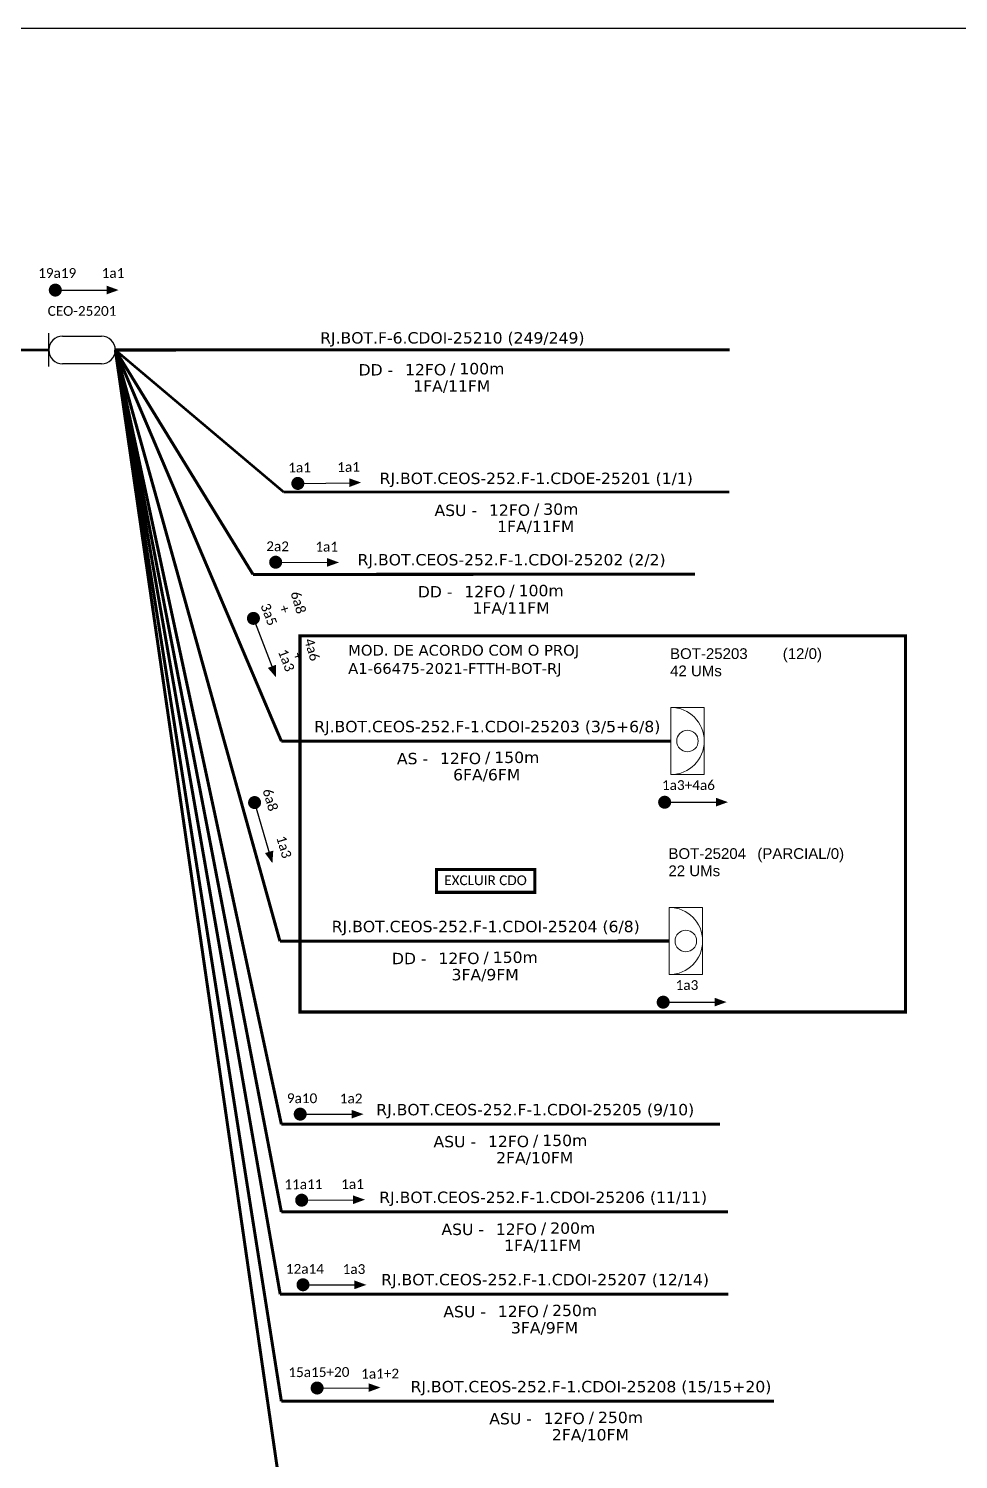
# Model space of a CAD drawing. Extents: x -89 to 749, y 705 to 1299.
# Drawn here: x 116.8 to 289.8, y 1032.7 to 1299 of the extents above; entities that cross this region are included whole.
import ezdxf
from ezdxf.enums import TextEntityAlignment as Align

# ---------------------------------------------------------------- set-up
doc = ezdxf.new("R2010")
doc.units = 0
for name, color, linetype, lineweight in [("20.0-LEGENDA DOS CDO'S", 1, 'Continuous', 0), ('20.1-CDO_INTERIOR', 1, 'Continuous', 0), ('40.1-ETIQUETAS', 1, 'Continuous', 20)]:
    doc.layers.add(name, color=color, linetype=linetype, lineweight=lineweight)
for name, color, linetype in [('20.4-CEOS', 1, 'Continuous'), ('CAP a instalar', 1, 'Continuous'), ('CD de instalação futura', 8, 'Continuous'), ('SETA', 7, 'Continuous')]:
    doc.layers.add(name, color=color, linetype=linetype)
doc.styles.add('ARIAL', font='arial.ttf')
doc.styles.add('siredit', font='verdana.ttf')
doc.styles.get("Standard").update_dxf_attribs({"font": 'arial.ttf'})
doc.linetypes.add('FENCELINE1', pattern='A,0.25,-0.1,[133,ltypeshp.shx,S=0.1,R=0,X=-0.1,Y=0],-0.1,1', length=1.45)

# ---------------------------------------------------------------- blocks, each defined once
blk = doc.blocks.new('CDOI_INT')
at = {"layer": '20.1-CDO_INTERIOR', "color": 0, "lineweight": 18}
blk.add_lwpolyline([(4.25, -4.25), (4.25, 4.25), (0, 4.25), (0, -4.25)], close=True, dxfattribs=at)
blk.add_circle((2.12, 0), 1.36, dxfattribs=at)
blk.add_arc((0, 0), 4.25, 270, 90, dxfattribs=at)
at = {"layer": "20.0-LEGENDA DOS CDO'S", "color": 0, "style": 'ARIAL'}
for tag, p in [('CDO_N', (-0.08, 10.38)), ('SPLITER_1', (21.18, 10.38)), ('SURVEY', (-0.08, 8.2)), ('SPLITER_2', (21.19, 8.68)), ('SAP', (-0.08, 6.23)), ('1:XX', (5.94, -2.22)), ('UMS', (5.94, -4.24))]:
    blk.add_attdef(tag, p, '', height=1.36, dxfattribs=at)
blk.add_attdef('FIBRAS_UTILIZADAS', text='', height=1.36, dxfattribs=at).set_placement((15.34, 10.38), align=Align.CENTER)
blk = doc.blocks.new('ETIQUETA_RS5F')
at = {"layer": '40.1-ETIQUETAS', "color": 0, "style": 'siredit'}
blk.add_text('/', height=1.5, dxfattribs=at).set_placement((1.58, -1.95), align=Align.MIDDLE_RIGHT)
for tag, p in [('ETIQUETA_R_PRIMARIA', (1.21, 4.1)), ('ETIQUETA_R_SECUNDARIA', (1.21, 2.1)), ('F_ATIVAS/F_MORTAS', (1.14, -4.24))]:
    blk.add_attdef(tag, text='', height=1.5, dxfattribs=at).set_placement(p, align=Align.MIDDLE_CENTER)
for tag, p in [('TIPO_CABO', (-6.58, -2.12)), ('CAP_CABO', (0.4, -2.09))]:
    blk.add_attdef(tag, text='', height=1.5, dxfattribs=at).set_placement(p, align=Align.MIDDLE_RIGHT)
blk.add_attdef('METROS', text='', height=1.5, dxfattribs=at).set_placement((2.14, -1.95), align=Align.MIDDLE_LEFT)
for tag, p in [('FUSÃO_1', (0.85, -8.39)), ('FUSÃO_2', (0.85, -10.6)), ('FUSÃO_3', (0.85, -12.93)), ('FUSÃO_4', (0.85, -15.14)), ('FUSÃO_5', (0.85, -17.16))]:
    blk.add_attdef(tag, text='', height=1.5, dxfattribs=at).set_placement(p, align=Align.CENTER)

msp = doc.modelspace()

# ---------------------------------------------------------------- linework, layer by layer
msp.add_lwpolyline([(-89.32, 705.02), (749.25, 705.02), (749.25, 1299.02), (-89.32, 1299.02), (-89.32, 705.02)])
at = {"const_width": 1.21}
for points in [[(121.14, 1250.35, 1), (122.35, 1250.35, 1)], [(166.27, 1214.36, 1), (167.48, 1214.37, 1)], [(162.15, 1199.7, 1), (163.36, 1199.7, 1)], [(158.4, 1189.81, 1), (158.83, 1188.68, 1)], [(158.66, 1155.54, 1), (159, 1154.38, 1)], [(234.54, 1155.02, 1), (235.75, 1155.02, 1)], [(234.27, 1117.8, 1), (235.48, 1117.8, 1)], [(166.72, 1096.96, 1), (167.93, 1096.96, 1)], [(166.99, 1080.94, 1), (168.2, 1080.95, 1)], [(167.24, 1065.2, 1), (168.45, 1065.2, 1)], [(169.87, 1045.98, 1), (171.08, 1045.98, 1)]]:
    msp.add_lwpolyline(points, format="xyb", close=True, dxfattribs=at)
at = {"color": 4, "const_width": 0.6}
msp.add_lwpolyline([(279.96, 1115.99), (167.3, 1115.99), (167.3, 1185.99), (279.96, 1185.99)], close=True, dxfattribs=at)
at = {"layer": '20.4-CEOS', "color": 5}
for p, q in [((123.11, 1241.78), (130.33, 1241.78)), ((130.33, 1236.63), (123.11, 1236.63))]:
    msp.add_line(p, q, dxfattribs=at)
msp.add_lwpolyline([(120.53, 1236.1), (120.53, 1242.31)], dxfattribs=at)
for centre, start, end in [((123.11, 1239.2), 90, 270), ((130.33, 1239.2), 270, 90)]:
    msp.add_arc(centre, 2.58, start, end, dxfattribs=at)
at = {"layer": 'CAP a instalar', "color": 7, "linetype": 'FENCELINE1', "ltscale": 7, "const_width": 0.467}
for points in [[(-31.97, 1239.2), (120.53, 1239.2)], [(132.91, 1239.2), (164.25, 1212.76)], [(164.25, 1212.76), (247.2, 1212.76)]]:
    msp.add_lwpolyline(points, dxfattribs=at)
at = {"layer": 'CAP a instalar', "color": 7, "ltscale": 7, "const_width": 0.565}
for points in [[(132.91, 1239.2), (247.24, 1239.23)], [(163.82, 1025.76), (132.91, 1239.2)]]:
    msp.add_lwpolyline(points, dxfattribs=at)
at = {"layer": 'CAP a instalar', "color": 8, "ltscale": 7, "const_width": 0.565}
for points in [[(132.91, 1239.2), (158.54, 1197.43)], [(132.91, 1239.2), (163.82, 1095.07)], [(132.91, 1239.2), (163.82, 1078.75)], [(163.6, 1063.43), (132.91, 1239.2)], [(163.82, 1043.51), (132.91, 1239.2)], [(158.54, 1197.43), (240.8, 1197.46)], [(163.82, 1095.07), (245.46, 1095.1)], [(163.82, 1078.75), (246.93, 1078.78)], [(163.55, 1063.43), (246.97, 1063.46)], [(163.82, 1043.51), (255.51, 1043.54)]]:
    msp.add_lwpolyline(points, dxfattribs=at)
at = {"layer": 'CAP a instalar', "color": 1, "linetype": 'FENCELINE1', "ltscale": 7, "const_width": 0.565}
for points in [[(132.91, 1239.2), (163.82, 1166.38)], [(163.82, 1166.38), (236.27, 1166.41)]]:
    msp.add_lwpolyline(points, dxfattribs=at)
at = {"layer": 'CAP a instalar', "color": 3, "ltscale": 7, "const_width": 0.565}
for points in [[(132.91, 1239.2), (163.55, 1129.16)], [(163.55, 1129.16), (235.97, 1129.19)]]:
    msp.add_lwpolyline(points, dxfattribs=at)
msp.add_lwpolyline([(192.71, 1142.52), (211.01, 1142.52), (211.01, 1138.25), (192.71, 1138.25)], close=True, dxfattribs=at)
at = {"layer": 'SETA'}
for points in [[(121.74, 1250.35), (132.15, 1250.35)], [(166.88, 1214.37), (177.28, 1214.5)], [(162.76, 1199.7), (173.16, 1199.64)], [(158.61, 1189.24), (162.33, 1179.53)], [(158.83, 1154.96), (161.75, 1144.98)], [(235.15, 1155.02), (245.55, 1155.02)], [(234.88, 1117.8), (245.28, 1117.8)], [(167.32, 1096.96), (177.73, 1096.94)], [(167.59, 1080.94), (177.99, 1081.01)], [(167.85, 1065.2), (178.25, 1065.17)], [(170.48, 1045.98), (180.88, 1046.04)]]:
    msp.add_lwpolyline(points, dxfattribs=at)
for points in [[(131.31, 1251.17), (133.53, 1250.36), (131.31, 1249.56)], [(176.44, 1215.31), (178.66, 1214.53), (176.46, 1213.69)], [(172.33, 1200.47), (174.54, 1199.65), (172.32, 1198.86)], [(162.8, 1180.6), (162.84, 1178.24), (161.3, 1180.02)], [(244.71, 1155.84), (246.93, 1155.04), (244.71, 1154.23)], [(162.31, 1146.01), (162.15, 1143.66), (160.76, 1145.56)], [(244.44, 1118.62), (246.66, 1117.82), (244.44, 1117.01)], [(176.89, 1097.76), (179.11, 1096.95), (176.89, 1096.15)], [(177.15, 1081.83), (179.38, 1081.04), (177.17, 1080.22)], [(177.42, 1066), (179.63, 1065.18), (177.41, 1064.38)], [(180.04, 1046.86), (182.26, 1046.07), (180.05, 1045.25)]]:
    msp.add_solid(points, dxfattribs=at)

# ---------------------------------------------------------------- block references
at = {"layer": 'CAP a instalar', "color": 7, "linetype": 'FENCELINE1', "ltscale": 7}
ref = msp.add_blockref('ETIQUETA_RS5F', (193.96, 1238.49), dxfattribs=dict(at, xscale=1.411343981848631, yscale=1.411343981848631, zscale=1.411343981848631))
ref.add_attrib('ETIQUETA_R_SECUNDARIA', 'RJ.BOT.F-6.CDOI-25210 (249/249)', dxfattribs={"layer": '40.1-ETIQUETAS', "color": 0, "height": 2.117, "style": 'siredit'}).set_placement((195.63, 1241.46), align=Align.MIDDLE_CENTER)
ref.add_attrib('TIPO_CABO', 'DD -', dxfattribs={"layer": '40.1-ETIQUETAS', "color": 0, "height": 2.117, "style": 'siredit'}).set_placement((184.63, 1235.51), align=Align.MIDDLE_RIGHT)
ref.add_attrib('CAP_CABO', '12FO', dxfattribs={"layer": '40.1-ETIQUETAS', "color": 0, "height": 2.117, "style": 'siredit'}).set_placement((194.48, 1235.54), align=Align.MIDDLE_RIGHT)
ref.add_attrib('METROS', '100m', dxfattribs={"layer": '40.1-ETIQUETAS', "color": 0, "height": 2.117, "style": 'siredit'}).set_placement((196.94, 1235.73), align=Align.MIDDLE_LEFT)
ref.add_attrib('F_ATIVAS/F_MORTAS', '1FA/11FM', dxfattribs={"layer": '40.1-ETIQUETAS', "color": 0, "height": 2.117, "style": 'siredit'}).set_placement((195.53, 1232.5), align=Align.MIDDLE_CENTER)
ref = msp.add_blockref('ETIQUETA_RS5F', (209.58, 1212.34), dxfattribs=dict(at, xscale=1.411343981848631, yscale=1.411343981848631, zscale=1.411343981848631))
ref.add_attrib('ETIQUETA_R_SECUNDARIA', 'RJ.BOT.CEOS-252.F-1.CDOE-25201 (1/1)', dxfattribs={"layer": '40.1-ETIQUETAS', "color": 0, "height": 2.117, "style": 'siredit'}).set_placement((211.25, 1215.31), align=Align.MIDDLE_CENTER)
ref.add_attrib('TIPO_CABO', 'ASU -', dxfattribs={"layer": '40.1-ETIQUETAS', "color": 0, "height": 2.117, "style": 'siredit'}).set_placement((200.24, 1209.36), align=Align.MIDDLE_RIGHT)
ref.add_attrib('CAP_CABO', '12FO', dxfattribs={"layer": '40.1-ETIQUETAS', "color": 0, "height": 2.117, "style": 'siredit'}).set_placement((210.1, 1209.39), align=Align.MIDDLE_RIGHT)
ref.add_attrib('METROS', '30m', dxfattribs={"layer": '40.1-ETIQUETAS', "color": 0, "height": 2.117, "style": 'siredit'}).set_placement((212.56, 1209.58), align=Align.MIDDLE_LEFT)
ref.add_attrib('F_ATIVAS/F_MORTAS', '1FA/11FM', dxfattribs={"layer": '40.1-ETIQUETAS', "color": 0, "height": 2.117, "style": 'siredit'}).set_placement((211.15, 1206.35), align=Align.MIDDLE_CENTER)
at = {"layer": 'CAP a instalar', "color": 8, "linetype": 'FENCELINE1', "ltscale": 7}
ref = msp.add_blockref('ETIQUETA_RS5F', (204.99, 1197.19), dxfattribs=dict(at, xscale=1.411343981848631, yscale=1.411343981848631, zscale=1.411343981848631))
ref.add_attrib('ETIQUETA_R_SECUNDARIA', 'RJ.BOT.CEOS-252.F-1.CDOI-25202 (2/2)', dxfattribs={"layer": '40.1-ETIQUETAS', "color": 0, "height": 2.117, "style": 'siredit'}).set_placement((206.66, 1200.16), align=Align.MIDDLE_CENTER)
ref.add_attrib('TIPO_CABO', 'DD -', dxfattribs={"layer": '40.1-ETIQUETAS', "color": 0, "height": 2.117, "style": 'siredit'}).set_placement((195.65, 1194.2), align=Align.MIDDLE_RIGHT)
ref.add_attrib('CAP_CABO', '12FO', dxfattribs={"layer": '40.1-ETIQUETAS', "color": 0, "height": 2.117, "style": 'siredit'}).set_placement((205.51, 1194.23), align=Align.MIDDLE_RIGHT)
ref.add_attrib('METROS', '100m', dxfattribs={"layer": '40.1-ETIQUETAS', "color": 0, "height": 2.117, "style": 'siredit'}).set_placement((207.97, 1194.43), align=Align.MIDDLE_LEFT)
ref.add_attrib('F_ATIVAS/F_MORTAS', '1FA/11FM', dxfattribs={"layer": '40.1-ETIQUETAS', "color": 0, "height": 2.117, "style": 'siredit'}).set_placement((206.56, 1191.2), align=Align.MIDDLE_CENTER)
at = {"layer": 'CAP a instalar', "color": 1, "linetype": 'FENCELINE1', "ltscale": 7}
ref = msp.add_blockref('ETIQUETA_RS5F', (200.46, 1166.14), dxfattribs=dict(at, xscale=1.411343981848631, yscale=1.411343981848631, zscale=1.411343981848631))
ref.add_attrib('ETIQUETA_R_SECUNDARIA', 'RJ.BOT.CEOS-252.F-1.CDOI-25203 (3/5+6/8)', dxfattribs={"layer": '40.1-ETIQUETAS', "color": 0, "height": 2.117, "style": 'siredit'}).set_placement((202.13, 1169.11), align=Align.MIDDLE_CENTER)
ref.add_attrib('TIPO_CABO', 'AS -', dxfattribs={"layer": '40.1-ETIQUETAS', "color": 0, "height": 2.117, "style": 'siredit'}).set_placement((191.12, 1163.15), align=Align.MIDDLE_RIGHT)
ref.add_attrib('CAP_CABO', '12FO', dxfattribs={"layer": '40.1-ETIQUETAS', "color": 0, "height": 2.117, "style": 'siredit'}).set_placement((200.98, 1163.18), align=Align.MIDDLE_RIGHT)
ref.add_attrib('METROS', '150m', dxfattribs={"layer": '40.1-ETIQUETAS', "color": 0, "height": 2.117, "style": 'siredit'}).set_placement((203.44, 1163.38), align=Align.MIDDLE_LEFT)
ref.add_attrib('F_ATIVAS/F_MORTAS', '6FA/6FM', dxfattribs={"layer": '40.1-ETIQUETAS', "color": 0, "height": 2.117, "style": 'siredit'}).set_placement((202.03, 1160.15), align=Align.MIDDLE_CENTER)
at = {"layer": 'CAP a instalar', "color": 3, "linetype": 'FENCELINE1', "ltscale": 7}
ref = msp.add_blockref('ETIQUETA_RS5F', (200.18, 1128.92), dxfattribs=dict(at, xscale=1.411343981848631, yscale=1.411343981848631, zscale=1.411343981848631))
ref.add_attrib('ETIQUETA_R_SECUNDARIA', 'RJ.BOT.CEOS-252.F-1.CDOI-25204 (6/8)', dxfattribs={"layer": '40.1-ETIQUETAS', "color": 0, "height": 2.117, "style": 'siredit'}).set_placement((201.85, 1131.89), align=Align.MIDDLE_CENTER)
ref.add_attrib('TIPO_CABO', 'DD -', dxfattribs={"layer": '40.1-ETIQUETAS', "color": 0, "height": 2.117, "style": 'siredit'}).set_placement((190.84, 1125.93), align=Align.MIDDLE_RIGHT)
ref.add_attrib('CAP_CABO', '12FO', dxfattribs={"layer": '40.1-ETIQUETAS', "color": 0, "height": 2.117, "style": 'siredit'}).set_placement((200.69, 1125.96), align=Align.MIDDLE_RIGHT)
ref.add_attrib('METROS', '150m', dxfattribs={"layer": '40.1-ETIQUETAS', "color": 0, "height": 2.117, "style": 'siredit'}).set_placement((203.16, 1126.16), align=Align.MIDDLE_LEFT)
ref.add_attrib('F_ATIVAS/F_MORTAS', '3FA/9FM', dxfattribs={"layer": '40.1-ETIQUETAS', "color": 0, "height": 2.117, "style": 'siredit'}).set_placement((201.74, 1122.93), align=Align.MIDDLE_CENTER)
at = {"layer": 'CAP a instalar', "color": 8, "linetype": 'FENCELINE1', "ltscale": 7}
ref = msp.add_blockref('ETIQUETA_RS5F', (209.39, 1094.83), dxfattribs=dict(at, xscale=1.411343981848631, yscale=1.411343981848631, zscale=1.411343981848631))
ref.add_attrib('ETIQUETA_R_SECUNDARIA', 'RJ.BOT.CEOS-252.F-1.CDOI-25205 (9/10)', dxfattribs={"layer": '40.1-ETIQUETAS', "color": 0, "height": 2.117, "style": 'siredit'}).set_placement((211.06, 1097.8), align=Align.MIDDLE_CENTER)
ref.add_attrib('TIPO_CABO', 'ASU -', dxfattribs={"layer": '40.1-ETIQUETAS', "color": 0, "height": 2.117, "style": 'siredit'}).set_placement((200.05, 1091.85), align=Align.MIDDLE_RIGHT)
ref.add_attrib('CAP_CABO', '12FO', dxfattribs={"layer": '40.1-ETIQUETAS', "color": 0, "height": 2.117, "style": 'siredit'}).set_placement((209.91, 1091.88), align=Align.MIDDLE_RIGHT)
ref.add_attrib('METROS', '150m', dxfattribs={"layer": '40.1-ETIQUETAS', "color": 0, "height": 2.117, "style": 'siredit'}).set_placement((212.37, 1092.08), align=Align.MIDDLE_LEFT)
ref.add_attrib('F_ATIVAS/F_MORTAS', '2FA/10FM', dxfattribs={"layer": '40.1-ETIQUETAS', "color": 0, "height": 2.117, "style": 'siredit'}).set_placement((210.96, 1088.84), align=Align.MIDDLE_CENTER)
ref = msp.add_blockref('ETIQUETA_RS5F', (210.87, 1078.51), dxfattribs=dict(at, xscale=1.411343981848631, yscale=1.411343981848631, zscale=1.411343981848631))
ref.add_attrib('ETIQUETA_R_SECUNDARIA', 'RJ.BOT.CEOS-252.F-1.CDOI-25206 (11/11)', dxfattribs={"layer": '40.1-ETIQUETAS', "color": 0, "height": 2.117, "style": 'siredit'}).set_placement((212.54, 1081.48), align=Align.MIDDLE_CENTER)
ref.add_attrib('TIPO_CABO', 'ASU -', dxfattribs={"layer": '40.1-ETIQUETAS', "color": 0, "height": 2.117, "style": 'siredit'}).set_placement((201.53, 1075.52), align=Align.MIDDLE_RIGHT)
ref.add_attrib('CAP_CABO', '12FO', dxfattribs={"layer": '40.1-ETIQUETAS', "color": 0, "height": 2.117, "style": 'siredit'}).set_placement((211.38, 1075.55), align=Align.MIDDLE_RIGHT)
ref.add_attrib('METROS', '200m', dxfattribs={"layer": '40.1-ETIQUETAS', "color": 0, "height": 2.117, "style": 'siredit'}).set_placement((213.85, 1075.75), align=Align.MIDDLE_LEFT)
ref.add_attrib('F_ATIVAS/F_MORTAS', '1FA/11FM', dxfattribs={"layer": '40.1-ETIQUETAS', "color": 0, "height": 2.117, "style": 'siredit'}).set_placement((212.44, 1072.52), align=Align.MIDDLE_CENTER)
ref = msp.add_blockref('ETIQUETA_RS5F', (211.22, 1063.19), dxfattribs=dict(at, xscale=1.411343981848631, yscale=1.411343981848631, zscale=1.411343981848631))
ref.add_attrib('ETIQUETA_R_SECUNDARIA', 'RJ.BOT.CEOS-252.F-1.CDOI-25207 (12/14)', dxfattribs={"layer": '40.1-ETIQUETAS', "color": 0, "height": 2.117, "style": 'siredit'}).set_placement((212.89, 1066.16), align=Align.MIDDLE_CENTER)
ref.add_attrib('TIPO_CABO', 'ASU -', dxfattribs={"layer": '40.1-ETIQUETAS', "color": 0, "height": 2.117, "style": 'siredit'}).set_placement((201.89, 1060.2), align=Align.MIDDLE_RIGHT)
ref.add_attrib('CAP_CABO', '12FO', dxfattribs={"layer": '40.1-ETIQUETAS', "color": 0, "height": 2.117, "style": 'siredit'}).set_placement((211.74, 1060.24), align=Align.MIDDLE_RIGHT)
ref.add_attrib('METROS', '250m', dxfattribs={"layer": '40.1-ETIQUETAS', "color": 0, "height": 2.117, "style": 'siredit'}).set_placement((214.2, 1060.43), align=Align.MIDDLE_LEFT)
ref.add_attrib('F_ATIVAS/F_MORTAS', '3FA/9FM', dxfattribs={"layer": '40.1-ETIQUETAS', "color": 0, "height": 2.117, "style": 'siredit'}).set_placement((212.79, 1057.2), align=Align.MIDDLE_CENTER)
ref = msp.add_blockref('ETIQUETA_RS5F', (219.76, 1043.27), dxfattribs=dict(at, xscale=1.411343981848631, yscale=1.411343981848631, zscale=1.411343981848631))
ref.add_attrib('ETIQUETA_R_SECUNDARIA', 'RJ.BOT.CEOS-252.F-1.CDOI-25208 (15/15+20)', dxfattribs={"layer": '40.1-ETIQUETAS', "color": 0, "height": 2.117, "style": 'siredit'}).set_placement((221.43, 1046.24), align=Align.MIDDLE_CENTER)
ref.add_attrib('TIPO_CABO', 'ASU -', dxfattribs={"layer": '40.1-ETIQUETAS', "color": 0, "height": 2.117, "style": 'siredit'}).set_placement((210.43, 1040.28), align=Align.MIDDLE_RIGHT)
ref.add_attrib('CAP_CABO', '12FO', dxfattribs={"layer": '40.1-ETIQUETAS', "color": 0, "height": 2.117, "style": 'siredit'}).set_placement((220.28, 1040.32), align=Align.MIDDLE_RIGHT)
ref.add_attrib('METROS', '250m', dxfattribs={"layer": '40.1-ETIQUETAS', "color": 0, "height": 2.117, "style": 'siredit'}).set_placement((222.74, 1040.51), align=Align.MIDDLE_LEFT)
ref.add_attrib('F_ATIVAS/F_MORTAS', '2FA/10FM', dxfattribs={"layer": '40.1-ETIQUETAS', "color": 0, "height": 2.117, "style": 'siredit'}).set_placement((221.33, 1037.28), align=Align.MIDDLE_CENTER)
at = {"layer": 'CD de instalação futura', "color": 1, "ltscale": 11}
ref = msp.add_blockref('CDOI_INT', (236.27, 1166.41), dxfattribs=dict(at, xscale=1.470653668531895, yscale=1.470653668531895, zscale=1.470653668531895))
ref.add_attrib('CDO_N', 'BOT-25203', (236.15, 1181.68), dxfattribs={"layer": "20.0-LEGENDA DOS CDO'S", "color": 0, "height": 2, "style": 'ARIAL'})
ref.add_attrib('FIBRAS_UTILIZADAS', '     (12/0)', dxfattribs={"layer": "20.0-LEGENDA DOS CDO'S", "color": 0, "height": 2.0005, "style": 'ARIAL'}).set_placement((258.83, 1181.68), align=Align.CENTER)
ref.add_attrib('SURVEY', '42 UMs', (236.16, 1178.47), dxfattribs={"layer": "20.0-LEGENDA DOS CDO'S", "color": 0, "height": 2, "style": 'ARIAL'})
at = {"layer": 'CD de instalação futura', "color": 3, "ltscale": 11}
ref = msp.add_blockref('CDOI_INT', (235.97, 1129.19), dxfattribs=dict(at, xscale=1.470653668531895, yscale=1.470653668531895, zscale=1.470653668531895))
ref.add_attrib('CDO_N', 'BOT-25204', (235.85, 1144.46), dxfattribs={"layer": "20.0-LEGENDA DOS CDO'S", "color": 0, "height": 2, "style": 'ARIAL'})
ref.add_attrib('FIBRAS_UTILIZADAS', '     (PARCIAL/0)', dxfattribs={"layer": "20.0-LEGENDA DOS CDO'S", "color": 0, "height": 2.0005, "style": 'ARIAL'}).set_placement((258.53, 1144.46), align=Align.CENTER)
ref.add_attrib('SURVEY', '22 UMs', (235.85, 1141.25), dxfattribs={"layer": "20.0-LEGENDA DOS CDO'S", "color": 0, "height": 2, "style": 'ARIAL'})

# ---------------------------------------------------------------- texts
at = {"color": 4, "style": 'siredit'}
for s, p in [('MOD. DE ACORDO COM O PROJ', (176.25, 1182.31)), ('A1-66475-2021-FTTH-BOT-RJ', (176.25, 1178.92))]:
    msp.add_text(s, height=2, dxfattribs=at).set_placement(p)
at = {"char_height": 1.815, "width": 30.6841, "attachment_point": 5}
for s, insert in [('{\\fCalibri|b0|i0|c0|p34;\\C7;19a19}', (122.1, 1253.52)), ('{\\fCalibri|b0|i0|c0|p34;\\C7;1a1}', (132.49, 1253.52)), ('{\\fCalibri|b0|i0|c0|p34;\\C7;1a3+4a6}', (239.57, 1158.2)), ('{\\fCalibri|b0|i0|c0|p34;\\C3;EXCLUIR CDO}', (201.8, 1140.48)), ('{\\fCalibri|b0|i0|c0|p34;\\C7;1a3}', (239.3, 1120.98))]:
    msp.add_mtext(s, dxfattribs=dict(at, insert=insert))
at = {"color": 5, "insert": (126.72, 1246.46), "char_height": 1.815, "width": 30.6841, "attachment_point": 5}
msp.add_mtext('{\\fCalibri|b0|i0|c0|p34;\\C7;CEO-25201}', dxfattribs=at)
at = {"char_height": 1.815, "width": 30.6841, "attachment_point": 5}
for s, insert, rotation in [('{\\fCalibri|b0|i0|c0|p34;\\C7;1a1}', (167.19, 1217.32), 0.7095), ('{\\fCalibri|b0|i0|c0|p34;\\C7;1a1}', (176.32, 1217.42), 0.7095), ('{\\fCalibri|b0|i0|c0|p34;\\C7;2a2}', (163.12, 1202.65), 359.6765), ('{\\fCalibri|b0|i0|c0|p34;\\C7;1a1}', (172.25, 1202.58), 359.6765), ('{\\fCalibri|b0|i0|c0|p34;\\C1;6a8}', (166.97, 1192.2), 286.2967), ('{\\fCalibri|b0|i0|c0|p34;\\C7;3a5}', (161.49, 1189.98), 290.9637), ('{\\fCalibri|b0|i0|c0|p34;\\C7;+}', (164.42, 1190.98), 286.2967), ('{\\fCalibri|b0|i0|c0|p34;\\C1;4a6}', (169.52, 1183.43), 286.2967), ('{\\fCalibri|b0|i0|c0|p34;\\C7;1a3}', (164.74, 1181.44), 290.9637), ('{\\fCalibri|b0|i0|c0|p34;\\C7;+}', (166.97, 1182.21), 286.2967), ('{\\fCalibri|b0|i0|c0|p34;\\C7;6a8}', (161.76, 1155.46), 286.2967), ('{\\fCalibri|b0|i0|c0|p34;\\C7;1a3}', (164.31, 1146.69), 286.2967), ('{\\fCalibri|b0|i0|c0|p34;\\C7;9a10}', (167.67, 1099.91), 359.8783), ('{\\fCalibri|b0|i0|c0|p34;\\C7;1a2}', (176.8, 1099.87), 359.8783), ('{\\fCalibri|b0|i0|c0|p34;\\C7;11a11}', (167.92, 1083.9), 0.3846), ('{\\fCalibri|b0|i0|c0|p34;\\C7;1a1}', (177.05, 1083.94), 0.3846), ('{\\fCalibri|b0|i0|c0|p34;\\C7;12a14}', (168.2, 1068.15), 359.834), ('{\\fCalibri|b0|i0|c0|p34;\\C7;1a3}', (177.33, 1068.11), 359.834), ('{\\fCalibri|b0|i0|c0|p34;\\C7;15a15+20}', (170.8, 1048.93), 0.3392), ('{\\fCalibri|b0|i0|c0|p34;\\C7;1a1+2}', (182.19, 1048.65), 0.3392)]:
    msp.add_mtext(s, dxfattribs=dict(at, insert=insert, rotation=rotation))

doc.saveas('drawing.dxf')
